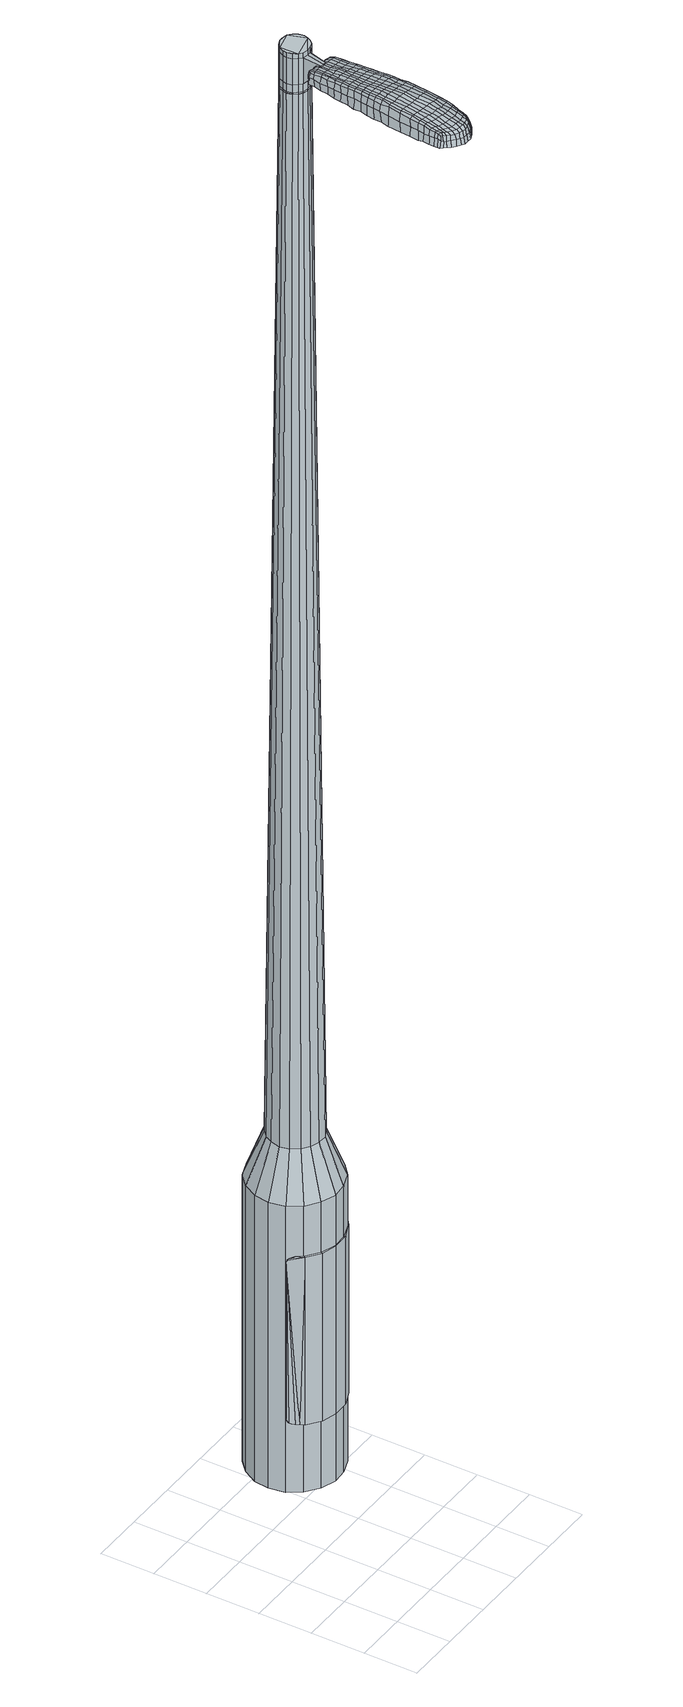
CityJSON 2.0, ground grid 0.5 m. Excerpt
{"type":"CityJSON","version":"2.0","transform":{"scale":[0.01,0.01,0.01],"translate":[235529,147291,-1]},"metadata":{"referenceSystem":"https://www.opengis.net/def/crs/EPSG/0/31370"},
"CityObjects":{
"object1":{"type":"GenericCityObject","attributes":{"cluster":409,"mean_distance_to_centroid":0.215,"new_centroid_x":235530.37,"new_centroid_y":147292.86,"mean_distance_to_camera":10.43,"H1":10.45,"H2":10.48,"Z_final":112.63,"cluster2":-1,"proj_x":235524.62,"proj_y":147292.05,"id_line":52566,"bearing_l":172,"distance":5.81,"orientation":"left","G_obj":262},"geometry":[{"type":"MultiSurface","lod":"2","boundaries":[[[0,1,2,3]],[[1,4,5,2]],[[4,6,7,5]],[[6,8,9,7]],[[8,10,11,9]],[[10,12,13,11]],[[12,14,15,13]],[[14,16,17,15]],[[16,18,19,17]],[[18,20,21,19]],[[20,22,23,21]],[[22,24,25,23]],[[24,26,27,25]],[[26,28,29,27]],[[28,30,31,29]],[[30,32,33,31]],[[32,34,35,33]],[[34,0,3,35]],[[36,37,38,39]],[[38,40,41,42]],[[41,43,42]],[[42,44,45,46]],[[45,47,46]],[[46,48,49,50]],[[49,51,50]],[[42,46,50,38]],[[50,52,39,38]],[[53,36,39]],[[2,5,7,35]],[[7,9,11,15]],[[11,13,15]],[[15,17,19,23]],[[19,21,23]],[[23,25,27,31]],[[27,29,31]],[[15,23,31,7]],[[31,33,35,7]],[[3,2,35]],[[1,0,54,55]],[[0,34,56,54]],[[34,32,57,56]],[[32,30,58,57]],[[30,28,59,58]],[[28,26,60,59]],[[26,24,61,60]],[[24,22,62,61]],[[22,20,63,62]],[[20,18,64,63]],[[18,16,65,64]],[[16,14,66,65]],[[14,12,67,66]],[[12,10,68,67]],[[10,8,69,68]],[[8,6,70,69]],[[6,4,71,70]],[[4,1,55,71]],[[55,54,72,73]],[[54,56,74,72]],[[56,57,75,74]],[[57,58,76,75]],[[58,59,77,76]],[[59,60,78,77]],[[60,61,79,78]],[[61,62,80,79]],[[62,63,81,80]],[[63,64,82,81]],[[64,65,83,82]],[[65,66,84,83]],[[66,67,85,84]],[[67,68,86,85]],[[68,69,87,86]],[[69,70,88,87]],[[70,71,89,88]],[[71,55,73,89]],[[72,90,91,92]],[[74,93,90,72]],[[94,95,93,74]],[[76,96,95,94]],[[77,97,96,76]],[[98,99,97,77]],[[79,100,99,98]],[[101,102,100,79]],[[103,104,102,101]],[[82,105,104,103]],[[83,106,105,82]],[[107,108,106,83]],[[85,109,108,107]],[[86,110,109,85]],[[111,112,110,86]],[[113,114,112,111]],[[89,115,114,113]],[[92,91,115,89]],[[116,117,118,119]],[[120,116,119,121]],[[122,120,121,123]],[[124,122,123,125]],[[126,124,125,127]],[[128,126,127,129]],[[130,128,129,131]],[[132,130,131,133]],[[134,132,133,135]],[[136,134,135,137]],[[138,136,137,139]],[[140,138,139,141]],[[142,140,141,143]],[[144,142,143,145]],[[146,144,145,147]],[[148,146,147,149]],[[73,72,92]],[[75,94,74]],[[75,76,94]],[[78,98,77]],[[78,79,98]],[[80,101,79]],[[80,81,103,101]],[[81,82,103]],[[84,107,83]],[[84,85,107]],[[87,111,86]],[[87,88,113,111]],[[88,89,113]],[[73,92,89]],[[150,91,90]],[[150,115,91]],[[151,114,115]],[[151,152,112,114]],[[152,110,112]],[[153,108,109]],[[153,106,108]],[[154,104,105]],[[154,155,102,104]],[[155,100,102]],[[156,99,100]],[[156,97,99]],[[157,95,96]],[[157,93,95]],[[39,52,148,158]],[[150,90,159,149]],[[53,39,158,117]],[[90,93,118,159]],[[36,53,117,116]],[[93,157,119,118]],[[37,36,116,120]],[[157,96,121,119]],[[38,37,120,122]],[[96,97,123,121]],[[40,38,122,124]],[[97,156,125,123]],[[41,40,124,126]],[[156,100,127,125]],[[43,41,126,128]],[[100,155,129,127]],[[42,43,128,130]],[[155,154,131,129]],[[44,42,130,132]],[[154,105,133,131]],[[45,44,132,134]],[[105,106,135,133]],[[47,45,134,136]],[[106,153,137,135]],[[46,47,136,138]],[[153,109,139,137]],[[48,46,138,140]],[[109,110,141,139]],[[49,48,140,142]],[[110,152,143,141]],[[51,49,142,144]],[[152,151,145,143]],[[50,51,144,146]],[[151,115,147,145]],[[52,50,146,148]],[[115,150,149,147]],[[148,149,160,161]],[[149,159,162,160]],[[159,118,163,162]],[[118,117,164,163]],[[117,158,165,164]],[[158,148,161,165]],[[166,167,168,169]],[[170,166,169,171]],[[166,170,172,173]],[[167,166,173,174]],[[175,176,177,178]],[[179,175,178,180]],[[175,179,181,182]],[[176,175,182,183]],[[184,185,186,187]],[[188,184,187,189]],[[184,188,190,191]],[[185,184,191,192]],[[193,194,195,196]],[[197,193,196,198]],[[193,197,199,200]],[[194,193,200,201]],[[202,203,204,205]],[[206,202,205,207]],[[202,206,208,209]],[[203,202,209,210]],[[211,212,213,214]],[[215,211,214,216]],[[211,215,217,218]],[[212,211,218,219]],[[220,221,222,223]],[[212,220,223,213]],[[220,212,219,224]],[[221,220,224,225]],[[226,227,228,229]],[[221,226,229,222]],[[226,221,225,230]],[[227,226,230,231]],[[232,170,171,233]],[[227,232,233,228]],[[232,227,231,234]],[[170,232,234,172]],[[235,236,237,238]],[[239,235,238,240]],[[235,239,241,242]],[[236,235,242,243]],[[244,245,246,247]],[[236,244,247,237]],[[244,236,243,248]],[[245,244,248,249]],[[250,251,252,253]],[[245,250,253,246]],[[250,245,249,254]],[[251,250,254,255]],[[256,257,258,259]],[[251,256,259,252]],[[256,251,255,260]],[[257,256,260,261]],[[262,167,174,263]],[[257,262,263,258]],[[262,257,261,264]],[[167,262,264,168]],[[265,266,267,268]],[[269,265,268,270]],[[265,269,271,272]],[[266,265,272,273]],[[274,275,276,277]],[[266,274,277,267]],[[274,266,273,278]],[[275,274,278,279]],[[280,281,282,283]],[[275,280,283,276]],[[280,275,279,284]],[[281,280,284,285]],[[286,179,180,287]],[[281,286,287,282]],[[286,281,285,288]],[[179,286,288,181]],[[289,290,291,292]],[[293,289,292,294]],[[289,293,295,296]],[[290,289,296,297]],[[298,299,300,301]],[[290,298,301,291]],[[298,290,297,302]],[[299,298,302,303]],[[304,305,306,307]],[[299,304,307,300]],[[304,299,303,308]],[[305,304,308,309]],[[310,311,312,313]],[[305,310,313,306]],[[310,305,309,314]],[[311,310,314,315]],[[316,176,183,317]],[[311,316,317,312]],[[316,311,315,318]],[[176,316,318,177]],[[319,205,204,320]],[[321,319,320,322]],[[319,321,323,324]],[[205,319,324,207]],[[325,321,322,326]],[[327,325,326,328]],[[325,327,329,330]],[[321,325,330,323]],[[331,327,328,332]],[[333,331,332,334]],[[331,333,335,336]],[[327,331,336,329]],[[337,333,334,338]],[[339,337,338,340]],[[337,339,341,342]],[[333,337,342,335]],[[343,339,340,344]],[[194,343,344,195]],[[343,194,201,345]],[[339,343,345,341]],[[346,347,192,191]],[[348,346,191,190]],[[346,348,349,350]],[[347,346,350,351]],[[352,353,351,350]],[[354,352,350,349]],[[352,354,355,356]],[[353,352,356,357]],[[358,359,357,356]],[[360,358,356,355]],[[358,360,361,362]],[[359,358,362,363]],[[364,365,363,362]],[[366,364,362,361]],[[364,366,199,197]],[[365,364,197,198]],[[367,368,369,370]],[[269,367,370,271]],[[367,269,270,371]],[[368,367,371,372]],[[373,188,189,374]],[[368,373,374,369]],[[373,368,372,375]],[[188,373,375,190]],[[376,377,378,379]],[[215,376,379,217]],[[376,215,216,380]],[[377,376,380,381]],[[382,383,384,385]],[[377,382,385,378]],[[382,377,381,386]],[[383,382,386,387]],[[388,185,192,389]],[[383,388,389,384]],[[388,383,387,390]],[[185,388,390,186]],[[391,392,393,394]],[[173,391,394,174]],[[391,173,172,395]],[[392,391,395,396]],[[397,398,399,400]],[[392,397,400,393]],[[397,392,396,401]],[[398,397,401,402]],[[403,196,195,404]],[[398,403,404,399]],[[403,398,402,405]],[[196,403,405,198]],[[406,407,408,409]],[[178,406,409,180]],[[406,178,177,410]],[[407,406,410,411]],[[412,200,199,413]],[[407,412,413,408]],[[412,407,411,414]],[[200,412,414,201]],[[415,416,417,418]],[[293,415,418,295]],[[415,293,294,419]],[[416,415,419,420]],[[421,206,207,422]],[[416,421,422,417]],[[421,416,420,423]],[[206,421,423,208]],[[424,425,426,427]],[[239,424,427,241]],[[424,239,240,428]],[[425,424,428,429]],[[430,431,432,433]],[[425,430,433,426]],[[430,425,429,434]],[[431,430,434,435]],[[436,203,210,437]],[[431,436,437,432]],[[436,431,435,438]],[[203,436,438,204]],[[439,440,429,428]],[[238,439,428,240]],[[439,238,237,441]],[[440,439,441,442]],[[443,444,435,434]],[[440,443,434,429]],[[443,440,442,445]],[[444,443,445,446]],[[447,320,204,438]],[[444,447,438,435]],[[447,444,446,448]],[[320,447,448,322]],[[449,450,451,452]],[[296,449,452,297]],[[449,296,295,418]],[[450,449,418,417]],[[453,324,323,454]],[[450,453,454,451]],[[453,450,417,422]],[[324,453,422,207]],[[455,456,442,441]],[[247,455,441,237]],[[455,247,246,457]],[[456,455,457,458]],[[459,460,446,445]],[[456,459,445,442]],[[459,456,458,461]],[[460,459,461,462]],[[463,326,322,448]],[[460,463,448,446]],[[463,460,462,464]],[[326,463,464,328]],[[465,466,467,468]],[[302,465,468,303]],[[465,302,297,452]],[[466,465,452,451]],[[469,330,329,470]],[[466,469,470,467]],[[469,466,451,454]],[[330,469,454,323]],[[471,472,458,457]],[[253,471,457,246]],[[471,253,252,473]],[[472,471,473,474]],[[475,476,462,461]],[[472,475,461,458]],[[475,472,474,477]],[[476,475,477,478]],[[479,332,328,464]],[[476,479,464,462]],[[479,476,478,480]],[[332,479,480,334]],[[481,482,483,484]],[[308,481,484,309]],[[481,308,303,468]],[[482,481,468,467]],[[485,336,335,486]],[[482,485,486,483]],[[485,482,467,470]],[[336,485,470,329]],[[487,488,474,473]],[[259,487,473,252]],[[487,259,258,489]],[[488,487,489,490]],[[491,492,478,477]],[[488,491,477,474]],[[491,488,490,493]],[[492,491,493,494]],[[495,338,334,480]],[[492,495,480,478]],[[495,492,494,496]],[[338,495,496,340]],[[497,498,499,500]],[[314,497,500,315]],[[497,314,309,484]],[[498,497,484,483]],[[501,342,341,502]],[[498,501,502,499]],[[501,498,483,486]],[[342,501,486,335]],[[503,504,490,489]],[[263,503,489,258]],[[503,263,174,394]],[[504,503,394,393]],[[505,506,494,493]],[[504,505,493,490]],[[505,504,393,400]],[[506,505,400,399]],[[507,344,340,496]],[[506,507,496,494]],[[507,506,399,404]],[[344,507,404,195]],[[508,509,411,410]],[[318,508,410,177]],[[508,318,315,500]],[[509,508,500,499]],[[510,345,201,414]],[[509,510,414,411]],[[510,509,499,502]],[[345,510,502,341]],[[511,512,372,371]],[[268,511,371,270]],[[511,268,267,513]],[[512,511,513,514]],[[515,348,190,375]],[[512,515,375,372]],[[515,512,514,516]],[[348,515,516,349]],[[517,518,519,520]],[[218,517,520,219]],[[517,218,217,379]],[[518,517,379,378]],[[521,522,523,524]],[[518,521,524,519]],[[521,518,378,385]],[[522,521,385,384]],[[525,347,351,526]],[[522,525,526,523]],[[525,522,384,389]],[[347,525,389,192]],[[527,528,514,513]],[[277,527,513,267]],[[527,277,276,529]],[[528,527,529,530]],[[531,354,349,516]],[[528,531,516,514]],[[531,528,530,532]],[[354,531,532,355]],[[533,534,535,536]],[[224,533,536,225]],[[533,224,219,520]],[[534,533,520,519]],[[537,538,539,540]],[[534,537,540,535]],[[537,534,519,524]],[[538,537,524,523]],[[541,353,357,542]],[[538,541,542,539]],[[541,538,523,526]],[[353,541,526,351]],[[543,544,530,529]],[[283,543,529,276]],[[543,283,282,545]],[[544,543,545,546]],[[547,360,355,532]],[[544,547,532,530]],[[547,544,546,548]],[[360,547,548,361]],[[549,550,551,552]],[[230,549,552,231]],[[549,230,225,536]],[[550,549,536,535]],[[553,554,555,556]],[[550,553,556,551]],[[553,550,535,540]],[[554,553,540,539]],[[557,359,363,558]],[[554,557,558,555]],[[557,554,539,542]],[[359,557,542,357]],[[559,560,546,545]],[[287,559,545,282]],[[559,287,180,409]],[[560,559,409,408]],[[561,366,361,548]],[[560,561,548,546]],[[561,560,408,413]],[[366,561,413,199]],[[562,563,396,395]],[[234,562,395,172]],[[562,234,231,552]],[[563,562,552,551]],[[564,565,402,401]],[[563,564,401,396]],[[564,563,551,556]],[[565,564,556,555]],[[566,365,198,405]],[[565,566,405,402]],[[566,565,555,558]],[[365,566,558,363]],[[567,568,569,570]],[[570,569,571,572]],[[573,571,569,574]],[[574,569,568,575]],[[576,577,578,579]],[[579,578,580,581]],[[582,580,578,583]],[[583,578,577,584]],[[585,586,587,588]],[[588,587,589,590]],[[591,589,587,592]],[[592,587,586,593]],[[594,595,596,597]],[[597,596,598,599]],[[600,598,596,601]],[[601,596,595,602]],[[603,604,605,606]],[[606,605,607,608]],[[609,607,605,610]],[[610,605,604,611]],[[612,613,614,615]],[[615,614,616,617]],[[618,616,614,619]],[[619,614,613,620]],[[621,622,623,624]],[[624,623,613,612]],[[620,613,623,625]],[[625,623,622,626]],[[627,628,629,630]],[[630,629,622,621]],[[626,622,629,631]],[[631,629,628,632]],[[572,571,633,634]],[[634,633,628,627]],[[632,628,633,635]],[[635,633,571,573]],[[636,637,638,639]],[[639,638,640,641]],[[642,640,638,643]],[[643,638,637,644]],[[645,646,647,648]],[[648,647,637,636]],[[644,637,647,649]],[[649,647,646,650]],[[651,652,653,654]],[[654,653,646,645]],[[650,646,653,655]],[[655,653,652,656]],[[657,658,659,660]],[[660,659,652,651]],[[656,652,659,661]],[[661,659,658,662]],[[575,568,663,664]],[[664,663,658,657]],[[662,658,663,665]],[[665,663,568,567]],[[666,667,668,669]],[[669,668,670,671]],[[672,670,668,673]],[[673,668,667,674]],[[675,676,677,678]],[[678,677,667,666]],[[674,667,677,679]],[[679,677,676,680]],[[681,682,683,684]],[[684,683,676,675]],[[680,676,683,685]],[[685,683,682,686]],[[581,580,687,688]],[[688,687,682,681]],[[686,682,687,689]],[[689,687,580,582]],[[690,691,692,693]],[[693,692,694,695]],[[696,694,692,697]],[[697,692,691,698]],[[699,700,701,702]],[[702,701,691,690]],[[698,691,701,703]],[[703,701,700,704]],[[705,706,707,708]],[[708,707,700,699]],[[704,700,707,709]],[[709,707,706,710]],[[711,712,713,714]],[[714,713,706,705]],[[710,706,713,715]],[[715,713,712,716]],[[584,577,717,718]],[[718,717,712,711]],[[716,712,717,719]],[[719,717,577,576]],[[603,606,720,721]],[[721,720,722,723]],[[724,722,720,725]],[[725,720,606,608]],[[723,722,726,727]],[[727,726,728,729]],[[730,728,726,731]],[[731,726,722,724]],[[729,728,732,733]],[[733,732,734,735]],[[736,734,732,737]],[[737,732,728,730]],[[735,734,738,739]],[[739,738,740,741]],[[742,740,738,743]],[[743,738,734,736]],[[741,740,744,745]],[[745,744,595,594]],[[602,595,744,746]],[[746,744,740,742]],[[593,747,748,592]],[[592,748,749,591]],[[750,749,748,751]],[[751,748,747,752]],[[752,753,754,751]],[[751,754,755,750]],[[756,755,754,757]],[[757,754,753,758]],[[758,759,760,757]],[[757,760,761,756]],[[762,761,760,763]],[[763,760,759,764]],[[764,765,766,763]],[[763,766,767,762]],[[600,767,766,598]],[[598,766,765,599]],[[768,769,770,771]],[[771,770,670,672]],[[671,670,770,772]],[[772,770,769,773]],[[590,589,774,775]],[[775,774,769,768]],[[773,769,774,776]],[[776,774,589,591]],[[777,778,779,780]],[[780,779,616,618]],[[617,616,779,781]],[[781,779,778,782]],[[783,784,785,786]],[[786,785,778,777]],[[782,778,785,787]],[[787,785,784,788]],[[593,586,789,790]],[[790,789,784,783]],[[788,784,789,791]],[[791,789,586,585]],[[792,793,794,795]],[[795,794,574,575]],[[573,574,794,796]],[[796,794,793,797]],[[798,799,800,801]],[[801,800,793,792]],[[797,793,800,802]],[[802,800,799,803]],[[594,597,804,805]],[[805,804,799,798]],[[803,799,804,806]],[[806,804,597,599]],[[807,808,809,810]],[[810,809,579,581]],[[576,579,809,811]],[[811,809,808,812]],[[600,601,813,814]],[[814,813,808,807]],[[812,808,813,815]],[[815,813,601,602]],[[816,817,694,818]],[[818,694,696]],[[695,694,817,819]],[[608,607,820,821]],[[821,820,817,816]],[[819,817,820,822]],[[822,820,607,609]],[[823,824,825,642]],[[825,640,642]],[[641,640,825,826]],[[826,825,824,827]],[[828,829,830,831]],[[831,830,824,823]],[[827,824,830,832]],[[832,830,829,833]],[[611,604,834,835]],[[835,834,829,828]],[[833,829,834,836]],[[836,834,604,603]],[[827,837,838,826]],[[826,838,639,641]],[[636,639,838,839]],[[839,838,837,840]],[[833,841,842,832]],[[832,842,837,827]],[[840,837,842,843]],[[843,842,841,844]],[[603,721,845,836]],[[836,845,841,833]],[[844,841,845,846]],[[846,845,721,723]],[[847,848,849,850]],[[850,849,697,698]],[[696,697,849,818]],[[818,849,848,816]],[[724,725,851,852]],[[852,851,848,847]],[[816,848,851,821]],[[821,851,725,608]],[[840,853,839]],[[839,853,648,636]],[[645,648,853,854]],[[854,853,855]],[[844,856,857,843]],[[843,857,853,840]],[[855,853,857,858]],[[858,857,856,859]],[[723,727,860,846]],[[846,860,856,844]],[[859,856,860,861]],[[861,860,727,729]],[[862,863,864,865]],[[865,864,703,704]],[[698,703,864,850]],[[850,864,863,847]],[[730,731,866,867]],[[867,866,863,862]],[[847,863,866,852]],[[852,866,731,724]],[[855,868,869,854]],[[854,869,654,645]],[[651,654,869,870]],[[870,869,868,871]],[[859,872,873,858]],[[858,873,868,855]],[[871,868,873,874]],[[874,873,872,875]],[[729,733,876,861]],[[861,876,872,859]],[[875,872,876,877]],[[877,876,733,735]],[[878,879,880,881]],[[881,880,709,710]],[[704,709,880,865]],[[865,880,879,862]],[[736,737,882,883]],[[883,882,879,878]],[[862,879,882,867]],[[867,882,737,730]],[[871,884,885,870]],[[870,885,660,651]],[[657,660,885,886]],[[886,885,884,887]],[[875,888,889,874]],[[874,889,884,871]],[[887,884,889,890]],[[890,889,888,891]],[[735,739,892,877]],[[877,892,888,875]],[[891,888,892,893]],[[893,892,739,741]],[[894,895,896,897]],[[897,896,715,716]],[[710,715,896,881]],[[881,896,895,878]],[[742,743,898,899]],[[899,898,895,894]],[[878,895,898,883]],[[883,898,743,736]],[[887,900,901,886]],[[886,901,664,657]],[[575,664,901,795]],[[795,901,900,792]],[[891,902,903,890]],[[890,903,900,887]],[[792,900,903,801]],[[801,903,902,798]],[[741,745,904,893]],[[893,904,902,891]],[[798,902,904,805]],[[805,904,745,594]],[[812,905,906,811]],[[811,906,719,576]],[[716,719,906,897]],[[897,906,905,894]],[[602,746,907,815]],[[815,907,905,812]],[[894,905,907,899]],[[899,907,746,742]],[[773,908,909,772]],[[772,909,669,671]],[[666,669,909,910]],[[910,909,908,911]],[[591,749,912,776]],[[776,912,908,773]],[[911,908,912,913]],[[913,912,749,750]],[[914,915,916,917]],[[917,916,619,620]],[[618,619,916,780]],[[780,916,915,777]],[[918,919,920,921]],[[921,920,915,914]],[[777,915,920,786]],[[786,920,919,783]],[[752,747,922,923]],[[923,922,919,918]],[[783,919,922,790]],[[790,922,747,593]],[[911,924,925,910]],[[910,925,678,666]],[[675,678,925,926]],[[926,925,924,927]],[[750,755,928,913]],[[913,928,924,911]],[[927,924,928,929]],[[929,928,755,756]],[[930,931,932,933]],[[933,932,625,626]],[[620,625,932,917]],[[917,932,931,914]],[[934,935,936,937]],[[937,936,931,930]],[[914,931,936,921]],[[921,936,935,918]],[[758,753,938,939]],[[939,938,935,934]],[[918,935,938,923]],[[923,938,753,752]],[[927,940,941,926]],[[926,941,684,675]],[[681,684,941,942]],[[942,941,940,943]],[[756,761,944,929]],[[929,944,940,927]],[[943,940,944,945]],[[945,944,761,762]],[[946,947,948,949]],[[949,948,631,632]],[[626,631,948,933]],[[933,948,947,930]],[[950,951,952,953]],[[953,952,947,946]],[[930,947,952,937]],[[937,952,951,934]],[[764,759,954,955]],[[955,954,951,950]],[[934,951,954,939]],[[939,954,759,758]],[[943,956,957,942]],[[942,957,688,681]],[[581,688,957,810]],[[810,957,956,807]],[[762,767,958,945]],[[945,958,956,943]],[[807,956,958,814]],[[814,958,767,600]],[[797,959,960,796]],[[796,960,635,573]],[[632,635,960,949]],[[949,960,959,946]],[[803,961,962,802]],[[802,962,959,797]],[[946,959,962,953]],[[953,962,961,950]],[[599,765,963,806]],[[806,963,961,803]],[[950,961,963,955]],[[955,963,765,764]],[[567,570,169,168]],[[570,572,171,169]],[[582,583,182,181]],[[583,584,183,182]],[[585,588,187,186]],[[588,590,189,187]],[[609,610,209,208]],[[610,611,210,209]],[[612,615,214,213]],[[615,617,216,214]],[[621,624,223,222]],[[624,612,213,223]],[[627,630,229,228]],[[630,621,222,229]],[[572,634,233,171]],[[634,627,228,233]],[[642,643,242,241]],[[643,644,243,242]],[[644,649,248,243]],[[649,650,249,248]],[[650,655,254,249]],[[655,656,255,254]],[[656,661,260,255]],[[661,662,261,260]],[[662,665,264,261]],[[665,567,168,264]],[[672,673,272,271]],[[673,674,273,272]],[[674,679,278,273]],[[679,680,279,278]],[[680,685,284,279]],[[685,686,285,284]],[[686,689,288,285]],[[689,582,181,288]],[[690,693,292,291]],[[693,695,294,292]],[[699,702,301,300]],[[702,690,291,301]],[[705,708,307,306]],[[708,699,300,307]],[[711,714,313,312]],[[714,705,306,313]],[[584,718,317,183]],[[718,711,312,317]],[[768,771,370,369]],[[771,672,271,370]],[[590,775,374,189]],[[775,768,369,374]],[[617,781,380,216]],[[781,782,381,380]],[[782,787,386,381]],[[787,788,387,386]],[[788,791,390,387]],[[791,585,186,390]],[[695,419,294]],[[695,819,420,419]],[[819,822,423,420]],[[822,609,208,423]],[[823,642,427,426]],[[642,241,427]],[[828,831,433,432]],[[831,823,426,433]],[[611,835,437,210]],[[835,828,432,437]],[[964,965,966,967]],[[968,969,967,966]],[[970,971,972,973]],[[974,975,976,977]],[[965,978,979,966]],[[980,968,966,979]],[[981,970,973,982]],[[983,984,975,974]],[[978,985,986,979]],[[986,987,980,979]],[[988,981,982,989]],[[990,984,983,991]],[[985,992,993,986]],[[993,994,987,986]],[[995,988,989,996]],[[997,990,991,998]],[[999,1000,1001,1002]],[[1003,1004,1000,999]],[[1003,1005,1006,1004]],[[1005,1007,1008,1006]],[[1009,1010,1011,1012]],[[1013,1014,1010,1009]],[[1015,1016,1014,1013]],[[1017,1018,1016,1015]],[[1012,1001,1000,1009]],[[1009,1000,1004,1013]],[[1004,1006,1015,1013]],[[1006,1008,1017,1015]],[[973,972,969,968]],[[982,973,968,980]],[[987,989,982,980]],[[994,996,989,987]],[[974,977,971,970]],[[983,974,970,981]],[[991,983,981,988]],[[998,991,988,995]],[[975,999,1002,976]],[[984,1003,999,975]],[[1005,1003,984,990]],[[1007,1005,990,997]],[[1019,1020,1021,1022]],[[1021,1023,1024,1025]],[[1021,1025,1026,1027]],[[1021,1027,1022]],[[1028,1019,1022,1029]],[[1030,1029,1022,1031]],[[1032,1031,1022]],[[1033,1021,1020,1034]],[[1035,1033,1034,1036]],[[1037,1035,1036,1038]],[[1039,1037,1038,1040]],[[1041,1039,1040,1042]],[[1042,1043,1044,1045]],[[1042,1045,1046,1047]],[[1042,1047,1048,1049]],[[1048,1050,1051,1052]],[[1048,1052,1053,1054]],[[1048,1054,1049]],[[1042,1049,1041]],[[1055,1056,1020,1019]],[[1057,1058,1023,1021]],[[1059,1060,1032,1022]],[[1056,1061,1034,1020]],[[1062,1057,1021,1033]],[[1061,1063,1036,1034]],[[1064,1062,1033,1035]],[[1063,1065,1038,1036]],[[1066,1064,1035,1037]],[[1065,1067,1040,1038]],[[1068,1066,1037,1039]],[[1067,1069,1042,1040]],[[1070,1068,1039,1041]],[[1069,1071,1043,1042]],[[1072,1073,1050,1048]],[[1074,1070,1041,1049]],[[1044,1043,1071,1075]],[[1045,1044,1075,1076]],[[1046,1045,1076,1077]],[[1047,1046,1077,1078]],[[1048,1047,1078,1072]],[[1079,1055,1019,1028]],[[1080,1079,1028,1029]],[[1081,1080,1029,1030]],[[1082,1081,1030,1031]],[[1060,1082,1031,1032]],[[1024,1023,1058,1083]],[[1051,1050,1073,1084]],[[1025,1024,1083,1085]],[[1026,1025,1085,1086]],[[1027,1026,1086,1087]],[[1022,1027,1087,1059]],[[1052,1051,1084,1088]],[[1053,1052,1088,1089]],[[1054,1053,1089,1090]],[[1049,1054,1090,1074]]]}]}
},
"vertices":[
[133,142,384],[119,147,384],[119,147,96],[133,142,96],[107,156,384],[107,156,96],[99,168,384],[99,168,96],[96,183,384],[96,183,96],[98,197,384],[98,197,96],[105,210,384],[105,210,96],[116,220,384],[116,220,96],[130,225,384],[130,225,96],[145,226,384],[145,226,96],[158,221,384],[158,221,96],[170,212,384],[170,212,96],[178,200,384],[178,200,96],[181,185,384],[181,185,96],[179,171,384],[179,171,96],[172,158,384],[172,158,96],[161,148,384],[161,148,96],[147,143,384],[147,143,96],[146,173,1524],[149,176,1524],[151,180,1524],[137,171,1524],[152,184,1524],[151,189,1524],[145,196,1524],[149,193,1524],[140,197,1524],[136,197,1524],[128,192,1524],[131,195,1524],[126,188,1524],[125,184,1524],[129,175,1524],[126,179,1524],[132,172,1524],[141,171,1524],[135,159,429],[127,162,429],[144,159,429],[152,163,429],[158,168,429],[163,176,429],[164,185,429],[162,193,429],[157,201,429],[150,206,429],[142,209,429],[133,209,429],[125,205,429],[119,199,429],[115,192,429],[113,183,429],[115,175,429],[120,167,429],[137,171,1483],[132,172,1483],[141,171,1483],[146,173,1483],[149,176,1483],[151,180,1483],[152,184,1483],[151,189,1483],[149,193,1483],[145,196,1483],[140,197,1483],[136,197,1483],[131,195,1483],[128,192,1483],[126,188,1483],[125,184,1483],[126,179,1483],[129,175,1483],[137,171,1485],[133,173,1485],[133,173,1483],[141,171,1485],[145,173,1483],[145,173,1485],[149,176,1485],[151,180,1485],[151,184,1483],[151,184,1485],[151,189,1485],[148,193,1483],[148,193,1485],[145,195,1483],[145,195,1485],[140,197,1485],[136,197,1485],[132,195,1483],[132,195,1485],[128,192,1485],[126,188,1485],[126,184,1483],[126,184,1485],[127,179,1483],[127,179,1485],[129,175,1485],[146,173,1519],[141,171,1519],[141,171,1493],[146,173,1493],[149,176,1519],[149,176,1493],[151,180,1519],[151,180,1493],[152,184,1519],[152,184,1493],[151,189,1519],[151,189,1493],[149,193,1519],[149,193,1493],[145,196,1519],[145,196,1493],[140,197,1519],[140,197,1493],[136,197,1519],[136,197,1493],[131,195,1519],[131,195,1493],[128,192,1519],[128,192,1493],[126,188,1519],[126,188,1493],[125,184,1519],[125,184,1493],[126,179,1519],[126,179,1493],[129,175,1519],[129,175,1493],[132,172,1519],[132,172,1493],[132,172,1485],[126,179,1485],[125,184,1485],[131,195,1485],[145,196,1485],[149,193,1485],[152,184,1485],[146,173,1485],[137,171,1519],[137,171,1493],[131,153,1513],[131,153,1518],[134,152,1513],[137,152,1513],[137,152,1518],[134,152,1518],[104,82,1519],[106,89,1518],[104,87,1509],[103,80,1510],[103,73,1519],[101,72,1510],[105,74,1526],[106,82,1525],[107,89,1525],[143,76,1519],[143,83,1518],[142,84,1525],[141,77,1525],[142,67,1519],[140,68,1526],[143,66,1510],[144,74,1510],[145,81,1509],[115,6,1519],[111,6,1519],[111,5,1513],[115,5,1513],[119,6,1519],[119,5,1513],[119,8,1524],[115,7,1524],[112,8,1524],[125,79,1530],[126,86,1529],[123,87,1529],[122,80,1530],[124,70,1531],[121,70,1531],[128,70,1530],[129,79,1530],[130,86,1529],[136,159,1512],[134,159,1512],[134,158,1517],[136,158,1517],[139,159,1512],[139,157,1517],[139,158,1506],[136,158,1506],[133,159,1506],[98,23,1519],[98,26,1519],[96,25,1512],[96,22,1512],[98,20,1518],[96,20,1512],[99,21,1522],[99,23,1523],[99,26,1524],[98,31,1519],[98,36,1519],[97,36,1512],[96,30,1512],[99,31,1524],[100,37,1525],[99,42,1519],[100,50,1519],[98,49,1511],[97,41,1511],[100,43,1526],[101,51,1526],[101,61,1519],[100,60,1510],[103,62,1526],[119,154,1513],[117,147,1513],[119,147,1518],[120,154,1517],[120,159,1512],[121,158,1516],[119,159,1506],[118,153,1507],[116,146,1507],[116,139,1514],[114,132,1515],[116,132,1520],[117,140,1519],[115,138,1507],[113,131,1507],[113,124,1515],[111,117,1516],[113,118,1522],[114,125,1521],[111,124,1508],[110,116,1508],[110,110,1517],[109,103,1517],[110,103,1524],[112,111,1523],[108,109,1508],[107,102,1509],[107,96,1518],[109,96,1524],[105,95,1509],[133,17,1519],[134,20,1519],[133,21,1524],[132,17,1523],[132,15,1518],[131,15,1522],[133,14,1512],[134,16,1512],[135,19,1512],[135,25,1519],[136,30,1519],[135,31,1525],[134,26,1524],[136,24,1512],[137,29,1512],[137,36,1519],[139,44,1519],[137,45,1526],[136,37,1526],[139,35,1511],[140,43,1511],[140,56,1519],[139,57,1526],[141,54,1510],[149,150,1513],[148,142,1513],[149,141,1507],[150,149,1507],[149,155,1512],[150,154,1506],[148,154,1516],[148,150,1517],[147,143,1518],[148,135,1514],[147,127,1515],[148,126,1507],[149,133,1507],[147,135,1519],[146,128,1520],[146,120,1515],[146,112,1516],[147,111,1508],[148,118,1508],[145,121,1521],[145,113,1522],[145,105,1517],[145,97,1517],[146,96,1509],[147,103,1508],[144,106,1523],[143,99,1524],[144,90,1518],[145,89,1509],[143,91,1524],[135,153,1519],[133,153,1519],[134,145,1520],[132,146,1520],[137,145,1520],[138,152,1519],[133,138,1522],[131,138,1522],[132,130,1523],[130,131,1523],[135,130,1523],[136,137,1521],[131,123,1524],[128,123,1524],[130,116,1525],[127,116,1525],[133,115,1525],[134,123,1524],[129,108,1526],[126,109,1526],[128,101,1527],[125,101,1527],[132,100,1527],[133,108,1526],[127,94,1528],[124,94,1528],[131,93,1528],[116,10,1527],[112,11,1527],[120,11,1526],[120,15,1527],[116,15,1528],[113,15,1528],[117,21,1529],[114,22,1529],[121,21,1528],[122,28,1530],[118,28,1530],[115,29,1530],[119,36,1531],[116,36,1531],[123,35,1530],[125,44,1531],[121,45,1531],[117,45,1531],[122,57,1531],[119,58,1531],[126,57,1531],[131,13,1518],[128,11,1519],[129,10,1513],[132,12,1513],[130,14,1523],[128,12,1523],[124,8,1519],[124,7,1513],[124,10,1524],[99,18,1518],[100,16,1518],[101,17,1523],[99,19,1523],[97,17,1513],[99,15,1513],[102,13,1519],[105,10,1519],[105,11,1524],[103,14,1523],[101,12,1513],[104,9,1513],[108,8,1519],[108,9,1524],[108,7,1513],[108,82,1528],[110,82,1528],[111,89,1528],[109,89,1527],[106,74,1528],[108,73,1529],[112,81,1529],[115,81,1530],[117,88,1529],[114,88,1528],[111,72,1529],[114,72,1530],[119,80,1530],[120,87,1529],[117,71,1531],[140,78,1528],[137,78,1529],[136,69,1529],[139,69,1528],[140,85,1527],[138,85,1528],[133,78,1529],[132,69,1530],[134,85,1528],[148,157,1512],[146,158,1512],[146,156,1517],[147,156,1517],[149,156,1506],[147,157,1506],[143,158,1512],[142,157,1517],[143,157,1506],[122,161,1512],[123,161,1512],[123,160,1506],[121,160,1506],[122,160,1517],[124,160,1517],[126,161,1512],[128,160,1512],[128,159,1506],[125,160,1506],[126,159,1517],[128,159,1517],[131,160,1512],[131,159,1506],[131,159,1517],[121,155,1519],[123,154,1519],[120,147,1520],[122,147,1520],[125,154,1519],[128,154,1519],[124,147,1520],[127,146,1520],[130,153,1519],[129,146,1520],[147,151,1519],[145,151,1519],[144,144,1520],[146,143,1520],[142,152,1519],[141,144,1520],[119,140,1521],[120,140,1521],[117,133,1522],[119,132,1522],[123,139,1521],[125,139,1521],[121,132,1522],[124,132,1523],[128,139,1522],[127,131,1523],[145,136,1521],[143,136,1521],[143,129,1522],[145,128,1522],[140,137,1521],[139,129,1522],[116,125,1523],[118,125,1523],[114,118,1524],[116,118,1524],[120,125,1523],[123,124,1524],[119,117,1525],[122,117,1525],[126,124,1524],[125,116,1525],[144,121,1523],[142,121,1523],[141,114,1524],[143,114,1524],[138,122,1524],[137,115,1525],[113,111,1525],[115,110,1525],[112,104,1526],[114,103,1526],[117,110,1526],[120,110,1526],[116,103,1527],[119,102,1527],[123,109,1526],[122,102,1527],[142,106,1525],[140,107,1525],[140,99,1526],[142,99,1526],[137,107,1526],[136,100,1527],[110,96,1527],[112,96,1527],[115,96,1527],[118,95,1528],[121,95,1528],[141,92,1527],[139,92,1527],[135,93,1528],[130,16,1525],[128,15,1525],[131,20,1526],[129,18,1526],[124,12,1526],[125,16,1527],[100,21,1525],[101,19,1525],[101,23,1526],[100,25,1525],[103,17,1525],[105,14,1526],[106,18,1527],[103,21,1526],[109,12,1526],[109,16,1527],[132,25,1526],[130,24,1527],[134,31,1527],[131,30,1528],[126,22,1528],[127,29,1529],[100,30,1526],[102,28,1527],[102,35,1528],[101,36,1527],[104,26,1527],[107,24,1528],[108,31,1529],[105,33,1528],[110,23,1528],[111,30,1530],[135,37,1528],[132,36,1529],[136,45,1528],[133,45,1529],[128,36,1529],[129,44,1530],[101,42,1528],[103,41,1528],[104,49,1529],[103,50,1528],[106,40,1529],[109,38,1530],[110,47,1530],[107,48,1530],[112,37,1530],[113,46,1531],[137,57,1529],[135,57,1529],[131,57,1530],[104,62,1528],[106,61,1529],[109,60,1530],[112,59,1530],[115,58,1531],[106,87,1509],[108,88,1518],[106,81,1518],[105,80,1509],[105,73,1519],[103,72,1510],[107,73,1525],[108,82,1525],[109,89,1525],[140,84,1525],[141,83,1518],[141,76,1518],[139,77,1525],[140,68,1519],[138,69,1525],[141,66,1510],[142,75,1509],[143,82,1509],[112,8,1513],[112,8,1519],[115,8,1519],[115,7,1513],[119,8,1519],[119,8,1513],[119,10,1524],[115,9,1524],[112,10,1524],[123,86,1528],[126,86,1528],[125,79,1529],[122,79,1529],[124,70,1529],[121,70,1529],[127,69,1529],[129,78,1529],[130,85,1528],[133,156,1516],[133,157,1512],[136,157,1512],[136,156,1516],[139,156,1512],[139,156,1516],[139,155,1506],[136,156,1506],[133,156,1506],[98,25,1512],[100,26,1519],[100,23,1518],[98,22,1512],[100,21,1518],[98,20,1512],[101,21,1522],[101,23,1523],[101,26,1523],[99,35,1512],[100,36,1519],[100,31,1519],[98,30,1512],[101,31,1524],[101,37,1525],[100,49,1511],[102,50,1519],[101,42,1519],[99,41,1511],[102,43,1525],[103,50,1526],[103,61,1519],[102,60,1510],[105,62,1526],[121,147,1518],[119,146,1513],[121,153,1513],[122,154,1517],[122,158,1512],[123,157,1515],[121,158,1506],[120,153,1506],[118,145,1507],[118,132,1520],[116,131,1514],[118,139,1514],[119,139,1519],[116,138,1507],[115,130,1507],[115,117,1522],[113,117,1516],[115,124,1515],[116,125,1521],[113,123,1508],[112,116,1508],[112,103,1523],[110,102,1517],[112,109,1516],[113,110,1522],[110,108,1508],[109,101,1508],[109,95,1517],[111,96,1524],[107,94,1509],[131,21,1523],[132,21,1519],[131,18,1518],[130,18,1523],[130,16,1518],[130,16,1522],[131,15,1512],[132,17,1512],[133,20,1512],[133,32,1525],[134,31,1519],[133,25,1519],[132,26,1524],[134,24,1512],[135,30,1512],[135,45,1526],[137,44,1519],[135,37,1519],[134,38,1525],[137,35,1511],[138,43,1511],[138,56,1519],[137,57,1526],[139,54,1510],[147,141,1507],[146,142,1513],[147,150,1513],[148,149,1506],[147,155,1512],[148,154,1506],[146,154,1515],[146,150,1517],[145,143,1518],[146,126,1507],[145,127,1514],[146,135,1514],[147,133,1507],[145,135,1519],[144,128,1520],[145,111,1508],[144,112,1516],[144,120,1515],[146,118,1508],[143,121,1521],[143,113,1522],[144,96,1508],[143,98,1517],[143,105,1516],[145,103,1508],[142,106,1522],[141,99,1523],[142,90,1517],[143,89,1509],[141,91,1524],[135,152,1518],[133,152,1518],[134,145,1519],[132,145,1519],[137,144,1519],[138,151,1518],[133,137,1520],[131,138,1520],[132,130,1521],[129,130,1521],[135,129,1521],[136,137,1520],[131,122,1523],[128,123,1523],[130,115,1524],[127,115,1524],[133,115,1524],[134,122,1523],[129,108,1525],[126,108,1525],[128,100,1526],[125,101,1526],[131,100,1526],[132,107,1525],[127,93,1527],[124,94,1527],[130,93,1527],[112,12,1526],[116,12,1526],[119,12,1525],[120,16,1526],[116,16,1526],[113,16,1526],[114,22,1528],[117,22,1528],[121,22,1527],[122,29,1528],[118,29,1529],[115,29,1529],[116,36,1530],[119,36,1530],[123,36,1529],[124,44,1530],[120,45,1530],[117,45,1530],[119,58,1530],[122,57,1530],[126,57,1530],[128,12,1513],[127,13,1518],[129,14,1518],[130,13,1512],[129,16,1523],[127,14,1523],[123,10,1519],[124,9,1513],[123,12,1523],[102,18,1523],[101,17,1518],[100,19,1518],[101,20,1523],[99,18,1512],[100,16,1512],[106,13,1523],[106,12,1519],[103,14,1519],[104,15,1523],[103,13,1513],[106,11,1513],[109,10,1519],[109,11,1524],[109,9,1513],[111,88,1527],[110,81,1527],[109,82,1527],[110,89,1526],[108,73,1527],[109,73,1528],[117,87,1528],[116,80,1528],[113,81,1528],[114,88,1527],[111,72,1528],[114,71,1529],[119,80,1529],[120,87,1528],[118,71,1529],[136,69,1528],[137,78,1527],[138,77,1527],[137,69,1527],[139,85,1526],[138,85,1527],[133,78,1528],[132,69,1528],[134,85,1527],[145,155,1516],[146,155,1512],[146,155,1516],[146,154,1506],[143,156,1512],[142,155,1516],[143,155,1506],[122,158,1506],[123,159,1512],[122,159,1512],[123,158,1516],[124,158,1516],[127,157,1506],[128,158,1512],[125,158,1512],[125,158,1506],[126,157,1516],[128,157,1516],[131,158,1512],[130,157,1506],[131,157,1516],[123,153,1518],[122,154,1518],[121,147,1519],[122,146,1519],[128,153,1518],[125,153,1518],[124,146,1519],[127,146,1519],[130,152,1518],[129,145,1519],[144,143,1519],[145,150,1518],[146,150,1518],[145,143,1519],[141,151,1518],[141,144,1519],[120,139,1520],[118,132,1521],[119,132,1521],[125,138,1520],[123,139,1520],[121,131,1521],[124,131,1521],[128,138,1520],[127,131,1521],[142,128,1521],[143,136,1520],[144,136,1520],[143,128,1521],[140,136,1520],[139,129,1521],[118,124,1522],[117,125,1522],[116,117,1523],[117,117,1523],[123,124,1522],[120,124,1522],[119,117,1523],[122,116,1524],[126,123,1523],[125,116,1524],[141,114,1523],[141,121,1522],[143,121,1522],[142,113,1523],[138,121,1522],[137,114,1523],[115,110,1524],[114,110,1524],[113,103,1525],[114,103,1525],[121,109,1525],[118,109,1524],[116,102,1525],[119,102,1526],[123,109,1525],[122,101,1526],[139,99,1525],[140,106,1524],[141,106,1524],[140,99,1525],[136,107,1524],[135,99,1525],[113,96,1526],[112,96,1526],[118,95,1527],[115,95,1526],[121,94,1527],[138,92,1526],[140,92,1526],[135,92,1526],[127,16,1524],[129,17,1524],[130,21,1525],[128,19,1525],[124,14,1525],[124,17,1525],[102,24,1525],[102,20,1524],[101,22,1524],[102,25,1525],[107,19,1526],[107,15,1525],[104,18,1524],[104,21,1525],[109,13,1525],[110,17,1526],[129,24,1526],[131,26,1526],[132,32,1526],[130,31,1527],[125,23,1526],[126,30,1527],[103,35,1527],[103,29,1526],[102,30,1526],[102,36,1526],[108,32,1528],[107,25,1527],[105,27,1526],[106,33,1527],[111,23,1527],[111,30,1528],[132,37,1527],[133,38,1527],[134,46,1527],[133,45,1528],[128,36,1528],[129,45,1529],[105,49,1528],[104,41,1527],[103,42,1527],[104,50,1527],[111,47,1529],[109,38,1529],[106,40,1528],[108,48,1528],[112,37,1529],[114,46,1530],[134,57,1528],[136,57,1528],[130,57,1529],[107,61,1528],[106,62,1528],[112,59,1529],[109,60,1529],[116,58,1530],[121,158,1508],[128,157,1508],[122,125,1509],[114,126,1509],[118,104,1510],[110,105,1510],[112,65,1512],[103,66,1512],[105,84,1511],[115,83,1511],[110,47,1513],[108,34,1514],[99,35,1514],[100,48,1513],[134,156,1508],[130,124,1509],[127,103,1510],[121,63,1512],[124,81,1511],[119,46,1513],[117,32,1514],[141,155,1508],[138,123,1509],[135,101,1510],[131,62,1512],[133,80,1511],[126,31,1514],[128,44,1513],[148,154,1508],[146,122,1509],[144,100,1510],[140,61,1512],[142,79,1511],[135,30,1514],[137,43,1513],[107,20,1514],[107,15,1514],[100,16,1514],[98,21,1514],[115,19,1514],[114,14,1514],[123,18,1514],[121,13,1514],[132,17,1514],[128,12,1514],[109,10,1515],[112,7,1515],[111,7,1515],[105,11,1515],[114,10,1515],[113,7,1515],[118,9,1515],[114,6,1515],[122,8,1515],[116,6,1515],[174,160,334],[172,156,334],[172,156,165],[179,169,171],[174,160,165],[176,163,165],[178,166,166],[179,167,167],[179,168,169],[176,163,334],[178,166,333],[179,167,332],[179,168,331],[179,169,328],[161,147,165],[161,147,334],[147,141,165],[147,141,334],[132,141,165],[132,141,334],[118,145,165],[118,145,334],[106,154,165],[106,154,334],[104,158,334],[102,161,334],[100,163,333],[99,165,332],[98,166,331],[98,167,328],[104,158,165],[98,167,171],[98,166,169],[99,165,167],[100,163,166],[102,161,165],[172,161,334],[170,158,334],[170,158,165],[172,161,165],[177,170,171],[177,170,328],[160,149,334],[160,149,165],[147,144,334],[147,144,165],[133,144,334],[133,144,165],[119,148,334],[119,148,165],[108,156,334],[108,156,165],[106,159,334],[101,168,328],[101,168,171],[106,159,165],[104,163,334],[103,165,333],[102,167,332],[101,168,331],[174,164,334],[175,167,333],[176,169,332],[177,170,331],[174,164,165],[101,168,169],[175,167,166],[176,169,167],[177,170,169],[102,167,167],[103,165,166],[104,163,165]
]}
